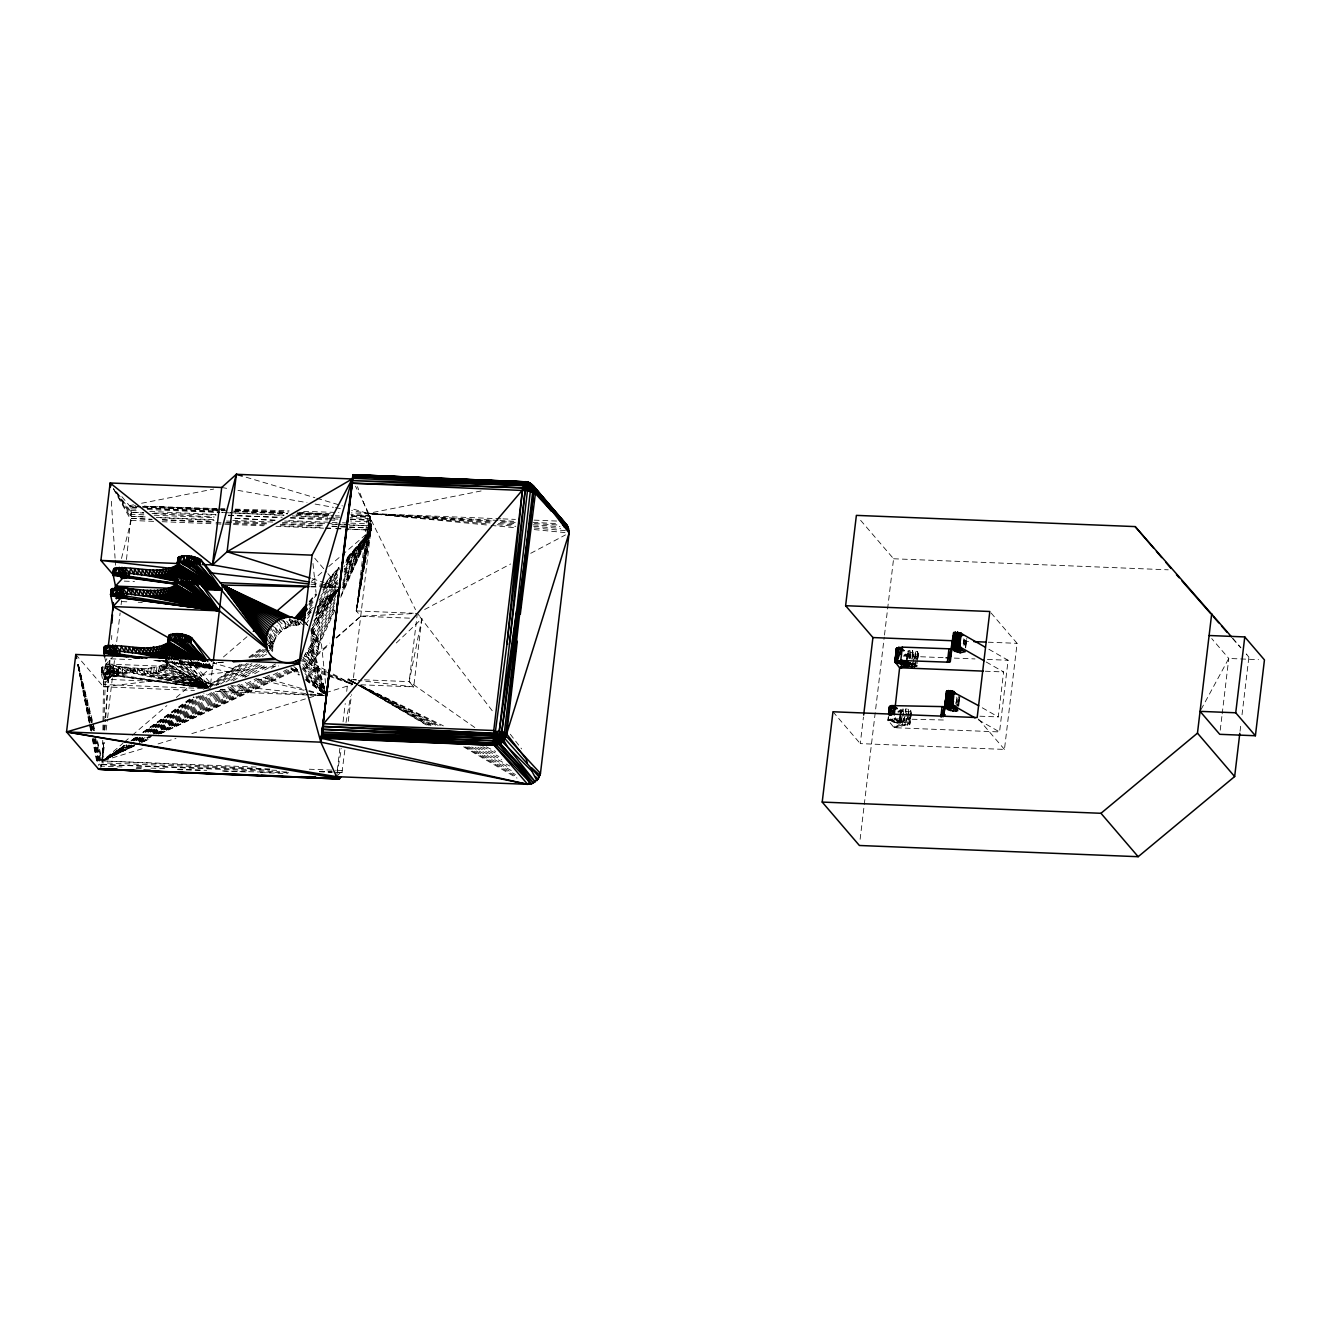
<?xml version="1.0" encoding="UTF-8"?>
<svg xmlns="http://www.w3.org/2000/svg" width="1331" height="1331" viewBox="0 0 1331 1331"><rect width="100%" height="100%" fill="white"/><g stroke="black" fill="none" stroke-linecap="round" stroke-linejoin="round"><path stroke-width="0.75" stroke-dasharray="5 3.75" d="M122.818 667.28L122.186 672.621L118.991 666.798L116.662 668.278L117.81 674.767L205.922 688.177L101.422 673.902L102.154 666.964C122.918 663.271 147.708 675.133 166.974 662.389L166.907 666.764C148.54 681.605 121.97 667.879 101.289 672.554L107.678 674.634L109.192 672.421L108.16 667.713L118.076 668.977L122.818 667.28L126.029 673.02L126.661 667.663L104.384 679.176L103.119 670.042L101.722 667.713M112.087 667.397L113.185 665.949L114.499 671.573L112.919 672.904L110.473 672.721L110.257 665.716L112.087 667.397L112.919 672.904L116.978 674.052L118.991 666.798L117.544 675.399L114.183 675.965L113.85 670.558L109.275 669.693L104.384 679.176L218.816 684.317M165.926 659.144L166.907 666.764L206.421 686.962L167.157 665.75L167.556 661.424M94.634 739.171L100.923 767.405L102.487 760.899L102.753 740.319M102.903 730.02L103.469 686.796L106.829 658.645M296.979 620.562L300.507 625.304C284.901 622.925 269.727 638.464 273.154 654.037M269.827 768.985L102.487 760.899L103.186 742.349M103.668 729.97L106.014 659.86M126.495 559.502L131.336 512.335L130.055 506.412L120.505 495.065M191.83 733.597L352.665 684.467L371.366 526.011L369.985 516.062L355.51 486.231M988.85 649.245L1008.099 660.259L999.548 731.934L894.049 727.691L887.927 720.038L899.556 722.483L904.098 722.134L905.696 708.791L910.67 709.989L909.506 724.879L902.152 724.779L887.927 720.038L888.376 716.228M917.076 663.82L917.625 651.658L912.65 650.46L911.735 658.08M958.436 705.996L958.802 697.893M965.391 647.665L965.757 639.562M171.583 661.856L173.879 663.87L182.014 663.986L182.53 657.564M142.201 748.771L102.487 760.899L103.751 742.382L102.487 760.899L259.678 767.222M104.6 730.037L105.299 719.738M105.432 717.692L109.525 658.013M310.339 695.115L326.877 695.78L304.317 655.501L310.905 644.82L311.254 632.707L338.69 589.217M104.783 730.054L105.548 719.772M105.698 717.708L110.124 658.08M111.505 639.562L111.804 635.453M900.006 717.06L899.024 723.182L888.143 720.803L888.526 716.777M900.155 715.263L900.621 709.839L903 708.741L904.098 722.134L910.021 724.164L911.619 710.821L910.67 709.989M906.81 660.542L908.091 650.809L909.955 650.426L910.587 658.063M107.678 674.634L107.861 668.994L104.384 679.176L151.385 667.729L153.647 672.704L206.139 687.694L147.658 673.37L144.996 668.195L144.364 673.553L206.039 687.877L133.632 673.519L130.505 667.962L104.384 679.176L111.405 670.258L109.425 675.299L109.192 672.421M134.281 745.992L102.487 760.899L104.683 742.399M106.164 730.07L107.378 719.805M107.628 717.742L114.732 658.146M116.695 641.708L120.123 612.942M121.104 604.723L121.603 600.614M130.505 667.962L129.872 673.32L126.661 667.663M133.632 673.519L134.265 668.179L104.384 679.176L113.85 670.558L117.993 670.159L117.544 675.399L205.906 688.21L116.246 675.832L117.993 670.159M205.989 687.961L137.343 673.636L137.975 668.278L104.384 679.176L116.529 670.525L116.945 673.602M206.072 687.927L140.92 673.652L141.552 668.295L104.384 679.176M147.658 673.37L148.29 668.012L150.752 673.087L206.072 687.744M150.752 673.087L151.385 667.729M153.647 672.704L154.28 667.347L156.293 672.238L206.189 687.611M156.293 672.238L156.925 666.881L158.688 671.673L206.222 687.528M158.688 671.673L159.337 666.332L210.664 683.452L190.366 659.76M160.818 671.04L161.45 665.683L162.665 670.325L206.238 687.328L160.818 671.04L159.337 666.332M162.665 670.325L163.297 664.968L164.212 669.526L206.205 687.195L166.342 667.746L166.076 663.32L165.427 668.661L206.305 687.129M164.212 669.526L164.844 664.169L165.427 668.661M166.525 657.131L165.876 662.489L206.488 686.696L167.074 664.685L167.789 660.392L167.157 665.75M165.976 660.908L165.56 661.657L206.604 686.713L166.641 663.603L167.273 658.246L165.876 662.489L165.56 661.657L166.325 658.229M166.342 667.746L166.974 662.389M166.907 666.764L167.706 659.327L166.641 663.603M303.235 668.778C320.372 662.622 324.248 637.732 309.158 626.968M337.259 770.549L339.921 748.222M343.065 721.818L345.245 703.55M346.692 691.371L348.14 679.176L356.292 679.509M344.845 750.052L341.768 774.226M348.273 721.352L351.451 694.715M336.044 637.715L360.817 616.203L417.318 613.375L421.844 618.649L413.708 686.912L409.183 681.638L417.085 615.388M991.113 613.009L1017.1 643.339L1004.456 749.42L860.259 743.613L863.436 717.093M860.125 839.295L884.233 637.15M884.483 635.087L893.583 558.77L859.044 518.474M888.143 720.803L888.592 716.993M895.264 717.459L894.049 727.691L904.947 725.229L907.409 717.625M900.172 713.649L899.024 723.182L900.837 714.248M906.661 659.144L907.576 651.508L916.194 653.588L918.041 653.205L917.625 651.658L916.71 659.278M907.193 658.429L908.091 650.809L908.324 661.923M904.664 717.409L902.152 724.779L894.049 727.691L899.972 724.031L901.569 710.671L900.621 709.839L897.443 711.286M907.842 658.08L908.524 652.356L904.065 655.102M887.927 720.038L893.8 718.807L901.403 722.101L903 708.741M909.04 658.046L909.955 650.426M902.152 724.779L903.516 713.333M910.005 658.812L910.687 653.088L904.215 655.434M904.947 725.229L906.311 713.782M912.816 659.278L913.499 653.554L902.584 656.017L946.042 657.764M908.041 713.05L906.91 722.583L905.696 708.791M914.547 658.546L915.445 650.909L915.944 662.988M909.006 713.815L907.642 725.262L909.622 717.409M915.512 659.311L916.194 653.588L914.364 659.294M910.204 713.799L909.073 723.332L908.823 717.293M910.87 713.433L909.506 724.879L911.619 710.821L909.239 711.919L901.569 710.671L896.096 712.235M917.358 658.928L918.041 653.205L916.577 659.095M917.891 658.213L918.573 652.489L917.658 658.512M956.556 705.413L957.471 697.793L959.318 697.411L958.403 705.031M963.744 645.186L964.426 639.462L966.273 639.08L965.358 646.7M957.754 705.397L958.886 695.863M964.942 645.169L965.84 637.532M958.703 706.229L959.851 696.695L958.636 704.731M965.657 647.914L966.805 638.364M979.899 716.194L998.25 716.927L1003.607 671.955L985.872 661.806M1220.228 730.203L1221.941 715.862M1222.191 713.815L1228.779 658.462L1211.726 638.564M1240.059 731.235L1241.041 722.999M1242.023 714.764L1248.894 657.098L1246.249 653.987L1248.894 657.098M369.985 516.062L351.367 515.313L369.985 516.062L356.292 610.912L360.817 616.203L409.649 618.166M351.767 516.328L370.417 517.16L356.292 610.912L413.259 613.208M965.591 646.4L966.489 640.377M350.336 519.057L371.066 520.171L356.292 610.912L367.905 513.45L357.457 486.647M336.876 774.642L341.435 748.588M346.01 722.533L350.569 696.479M182.463 661.44L182.014 663.986L208.468 687.428M223.259 662.156L213.11 662.921L210.015 688.793L103.751 684.517L101.422 673.902L102.054 668.545L101.289 672.554L102.154 666.964L102.221 671.889L106.846 673.902L107.512 665.7L109.808 667.397M331.985 526.161L371.266 528.074L356.292 610.912L369.486 515.297L350.868 514.548M346.276 528.906L371.083 530.104L356.292 610.912L370.783 518.541L350.086 517.709M474.818 727.525L409.183 681.638L421.844 618.649L417.784 618.499M907.077 659.494L908.524 652.356M107.861 668.994L106.846 673.902L107.462 668.278L108.41 672.854L112.619 670.774M182.147 661.341L180.717 664.402L208.485 687.511L178.653 664.535L180.6 659.144M107.112 673.27L106.047 671.107L106.779 667.863L105.149 665.933L103.835 671.406L107.112 673.27L109.758 670.774M208.668 687.212L188.37 663.537L186.673 662.339L208.651 687.245L182.031 660.742L180.101 660.326L179.702 661.973L208.568 687.462M172.631 661.208L172.132 663.204L175.11 661.407L173.879 663.87L208.385 687.661M964.792 644.969L966.273 639.08M956.373 709.173L959.318 697.411M121.487 558.471L131.153 520.454L111.138 484.767M102.221 671.889L103.319 666.349L104.517 668.678M909.09 658.496L910.687 653.088M899.972 724.031L902.135 716.827M963.195 643.272L964.426 639.462M955.625 703.5L957.471 697.793M911.619 659.078L913.499 653.554M178.653 664.535L177.006 662.322L176.208 664.352L208.418 687.628M334.813 610.297L318.808 645.718L311.87 636.684L318.675 643.705L334.131 610.197M340.719 597.236L371.083 530.104L346.26 529.106M341.002 595.29L371.083 530.104L342.799 554.411M318.675 643.705L311.654 634.687L318.359 641.725L334.181 608.234M342.965 589.633L371.083 530.104L345.528 559.602M334.098 606.32L317.859 639.778L310.955 630.428M343.115 587.736L371.083 530.104L345.694 559.802M334.846 602.594L317.194 637.915L310.672 630.794L338.673 589.134L312.303 625.637M342.283 587.72L371.083 530.104L345.91 560.052M311.204 630.395L316.345 636.102L336.161 597.735M342.766 584.941L371.083 530.104L346.127 560.384M335.878 595.989L315.347 634.405L308.892 626.768M342.716 583.178L371.083 530.104L346.359 560.767M1201.061 709.523L1228.779 658.462L1238.695 658.862M316.345 636.102L311.887 630.395L314.183 632.824L336.144 593.177M343.132 580.566L371.083 530.104L345.761 562.314M336.344 590.498L312.852 631.343L314.183 632.824M344.513 576.29L371.083 530.104L346.043 562.88M335.911 588.984L311.404 630.012L312.852 631.343L310.772 628.997M344.446 574.709L371.083 530.104L343.847 566.856M314.199 621.76L338.257 582.995M344.829 572.413L371.083 530.104L344.613 566.989M315.996 615.571L337.359 582.429M344.097 571.964L371.083 530.104L344.197 568.886M315.58 613.075L337.558 580.233M344.496 569.868L371.083 530.104M305.631 624.505L309.125 619.447M317.31 607.651L337.176 578.985M307.328 618.948L309.74 615.604M319.357 602.194L337.392 577.038M118.343 672.138L113.185 665.949L114.649 670.491L112.919 672.904L107.512 665.7L108.41 672.854L106.047 671.107M307.943 615.271L311.654 610.264M319.074 600.248L337.658 575.208M300.972 621.843L298.477 625.121L295.016 621.111L296.414 625.137L298.943 621.91M307.228 613.658L312.236 607.102M321.004 595.639L337.275 574.343M313.916 620.845L338.556 589.067M309.058 609.032L312.868 604.191M322.984 591.313L338.174 571.981M298.244 620.479L294.334 625.32L286.415 617.451M309.94 605.954L313.85 601.113M322.951 589.816L339.854 568.836M296.231 620.912L292.288 625.703L288.478 617.168L296.414 625.137M309.358 604.989L314.615 598.617M323.799 587.47L339.555 568.354M315.863 616.037L338.473 589.067L318.209 609.448M280.408 619.364L290.258 626.252L295.549 619.947M308.809 604.191L316.745 594.724M324.697 585.274L339.272 567.938M276.715 621.477L284.501 628.931L288.278 626.984L293.619 620.728M309.641 601.978L316.312 594.175M324.331 584.791L339.022 567.605M278.528 620.346L286.348 627.866L293.07 620.113M309.208 601.496L315.929 593.726M326.694 581.314L338.806 567.355M103.119 670.042L103.751 684.517L116.529 670.525M316.312 613.375L338.407 589.001M114.183 655.251L106.197 664.003L210.664 683.452M179.835 662.555L181.166 661.108M336.527 776.655L342.4 770.549L338.274 770.383M396.289 642.973L421.844 618.649M317.26 608.65L336.793 590.298M315.73 657.664L307.128 652.306L326.028 693.9L309.341 648.696L316.678 655.784L328.857 644.87M336.46 638.031L360.817 616.203M308.126 614.989L311.155 612.376M317.177 607.136L336.776 590.099L319.29 604.008M324.215 687.944L310.206 646.783L317.46 653.837L329.855 643.089M106.779 667.863L110.473 672.721L111.554 671.19L110.257 665.716L115.231 673.386L116.978 671.872M97.446 740.818L102.487 760.899L122.901 743.347M124.482 741.999L130.754 736.609M132.335 735.261L166.891 705.563M176.308 697.461L217.153 662.372M223.425 656.982L246.984 636.734M311.387 581.397L322.385 571.947M328.674 566.557L341.235 555.759M308.243 612.925L311.404 610.38M310.073 609.798L313.384 607.319M319.989 602.361L336.493 589.949M124.448 745.493L102.487 760.899L134.215 745.676L102.487 760.899L124.349 745.393M131.087 740.635L136.128 737.058M142.866 732.283L189.967 698.891M203.427 689.358L238.765 664.319M248.864 657.165L260.643 648.813M267.365 644.054L275.783 638.081L270.609 627.383M131.203 740.751L136.278 737.191M143.033 732.449L193.727 696.878M207.237 687.395L241.027 663.687M249.479 657.764L263.006 648.28M269.76 643.522L274.835 639.978L268.396 630.977M134.198 745.46L102.487 760.899L124.565 745.593M131.353 740.868L136.461 737.341M143.249 732.632L194.21 697.278M209.499 686.68L241.776 664.302M251.958 657.231L267.248 646.633M268.945 645.452L274.053 641.925L269.694 635.902M137.542 743.23L102.487 760.899L124.715 745.693L102.487 760.899L133.865 745.377M133.25 739.836L136.677 737.507M145.229 731.651L196.506 696.546M210.182 687.195L244.388 663.786M254.637 656.765L268.313 647.415M270.027 646.234L273.437 643.905L269.045 637.882M133.483 740.003L138.657 736.509M145.545 731.867L198.951 695.863M214.457 685.415L247.183 663.354M255.785 657.531L267.847 649.412M269.577 648.247L273.021 645.918L265.984 638.913M132.019 745.726L102.487 760.899L126.561 744.927M133.449 740.369L138.607 736.941M145.478 732.383L203.976 693.617M216.005 685.631L248.697 663.953M259.013 657.115L269.328 650.277M131.736 745.56L102.487 760.899L126.794 745.061M133.749 740.535L138.956 737.141M147.641 731.484L204.974 694.15M220.597 683.968L251.875 663.603M262.29 656.815L269.245 652.29M131.786 745.21L102.487 760.899L126.828 745.343M133.766 740.901L138.99 737.574M147.674 732.017L206.787 694.25M225.904 682.038L253.722 664.269M943.346 720.004L893.8 718.807L899.556 722.483L901.137 709.14L901.403 722.101M131.536 744.977L102.487 760.899L127.111 745.476M135.912 739.969L141.186 736.659M148.223 732.25L211.562 692.586M230.929 680.474L257.316 663.953M129.523 745.743L102.487 760.899L127.194 745.759M136.012 740.352L141.302 737.108M150.12 731.701L217.186 690.589M233.058 680.856L261.292 663.553M129.34 745.51L102.487 760.899L129.057 744.961M136.145 740.718L141.452 737.524M150.32 732.216L222.942 688.659M242.425 676.963L263.688 664.219M102.487 760.899L129.19 745.244M138.091 740.019L143.432 736.892M152.333 731.667L228.882 686.779M244.904 677.396L264.486 665.916M138.291 740.369L143.665 737.291M152.616 732.166L233.191 685.981M254.687 673.669L269.012 665.45M138.54 740.702L145.744 736.659M152.965 732.616L239.48 684.151M264.719 670.009L275.534 663.953M140.62 740.003L146.077 737.025M153.331 733.048L245.969 682.321M271.391 668.395L278.661 664.419M139.106 741.284L146.427 737.357M153.764 733.431L256.301 678.494M424.639 609.498L510.605 563.978M530.72 553.313L565.475 534.912M139.056 741.716L151.85 735.011M153.681 734.047L261.575 677.479M139.406 741.933L148.623 737.191M156.01 733.398L272.306 673.669M139.389 742.299L154.146 734.862M155.993 733.93L277.796 672.571M173.879 663.87L177.006 662.322M141.236 741.716L150.47 737.158M157.857 733.497L287.063 669.576M141.652 741.833L149.105 738.206M158.439 733.664L288.993 670.109L299.225 670.059M141.685 742.099L149.155 738.505M158.472 734.03L291.007 670.458M141.718 742.315L149.188 738.772M160.402 733.464L293.036 670.624L297.179 670.425L294.75 666.232M143.632 741.617L149.238 738.988M160.452 733.73L295.099 670.624L289.592 666.598L293.036 670.624M158.09 743.913L175.958 738.455M481.107 490.956L367.905 513.45L351.334 512.917M133.566 504.848L129.556 505.63L135.779 505.847M141.585 503.268L213.709 489.059M898.059 712.218L903.732 711.42M75.784 654.486L103.469 686.796L278.595 665.933M223.192 662.356L213.11 662.921L251.027 673.885M310.955 586.888L319.19 587.054M321.253 587.087L335.678 587.387L325.313 586.888M288.611 772.779L221.146 770.932L248.082 772.013M136.161 768.436L142.367 768.619M177.605 769.651L200.415 770.316M224.906 509.773L144.064 506.262L224.906 508.758M235.254 509.108L289.143 510.871M303.651 511.354L338.889 512.502M117.211 492.769L131.336 512.335L143.731 512.734M154.063 513.084L216.038 515.097M228.433 515.496L282.172 517.26M290.441 517.526L331.785 518.874M333.848 518.957L337.991 519.09M350.386 519.489L371.066 520.171M95.682 738.555L101.838 764.576L269.627 770.1M271.69 770.167L279.976 770.433M319.34 771.73L331.768 772.146M342.134 772.479L333.848 772.213L342.134 772.479L337.991 772.279M500.872 518.807L367.905 513.45L351.667 510.572M502.952 518.89L515.413 519.389M534.114 520.138L559.037 521.136M144.031 506.213L224.706 509.474M235.038 509.889L288.827 512.052M299.159 512.468L330.188 513.716M142.467 506.911L225.189 510.239M235.537 510.655L287.246 512.734M297.578 513.15L328.607 514.398L297.445 512.917M136.694 507.743L130.488 507.494L136.71 507.826M147.026 508.159L219.415 511.087M233.907 511.67L287.679 513.833M295.948 514.165L333.183 515.663M335.246 515.746L339.388 515.912M351.8 516.411L370.417 517.16M283.902 515.047L221.861 512.551M296.314 515.546L333.549 517.044M335.612 517.127L339.754 517.293M130.854 508.891L137.06 509.141M147.408 509.557L219.798 512.468M143.864 514.814L131.436 514.315L115.747 491.222M154.23 515.23L214.324 517.643M235.038 518.491L276.399 520.138M288.777 520.637L330.071 522.301M332.134 522.384L340.387 522.717M342.466 522.8L348.655 523.05M350.719 523.133L371.366 523.965L356.292 610.912L371.266 521.985L350.552 521.003M131.436 516.361L145.911 516.944L131.436 516.361L115.464 491.322M156.259 517.36L214.175 519.689M232.792 520.438L274.153 522.101M282.422 522.434L323.799 524.098M332.068 524.431L371.366 526.011L328.008 523.532M113.318 488.294L131.353 518.425L152.033 519.256M162.365 519.672L214.075 521.752M226.486 522.251L269.927 523.998M280.259 524.414L323.699 526.161M331.968 526.494L371.266 528.074M131.153 520.454L153.914 521.369M162.182 521.702L213.892 523.782M215.955 523.865L263.521 525.778M275.933 526.277L323.5 528.191M325.579 528.274L333.848 528.607M335.911 528.69L344.197 529.023M893.583 558.77L1168.235 569.818M310.838 586.305L323.25 586.805M124.282 581.115L134.514 581.531M121.853 601.595L127.976 601.845M138.191 602.244L142.284 602.411M963.544 641.193L969.733 641.442M988.268 642.191L1017.1 643.339M1240.675 658.945L1258.51 659.66M954.31 658.096L975.007 658.928M987.419 659.427L1008.099 660.259M985.256 671.207L1003.607 671.955M110.922 658.812L131.353 659.627M153.83 660.542L166.092 661.025M194.709 662.189L198.801 662.356M364.428 679.842L409.183 681.638M360.817 684.783L413.708 686.912L358.388 680.391M103.469 686.796L194.492 690.456M215.173 691.288L308.26 695.032M309.308 769.218L336.211 770.3M269.727 769.568L102.204 762.829L96.814 740.768M319.373 771.564L331.785 772.063M101.838 764.576L279.71 771.73M281.789 771.814L290.058 772.146M122.053 766.955L101.406 766.124L95 738.223M136.511 767.538L142.7 767.787M150.952 768.12L165.41 768.686M177.788 769.185L206.688 770.35M260.51 772.512L287.446 773.61M235.254 510.222L287.08 512.468M142.484 506.978L225.372 510.671M233.657 511.037L287.529 513.45M297.894 513.916L328.973 515.297M131.137 510.522L139.422 510.904M149.771 511.403L215.971 514.565M228.4 515.147L280.142 517.626M290.507 518.125L327.775 519.905M329.838 520.005L338.124 520.404M160.386 517.776L214.141 520.404M226.553 521.003L269.96 523.133M282.372 523.732L323.716 525.745M131.353 518.425L152.017 519.423M162.349 519.939L214.008 522.451M216.071 522.551L265.684 524.98M280.142 525.678L323.549 527.791M325.613 527.891L333.881 528.291M335.944 528.39L344.213 528.806M319.407 771.381L335.928 772.18M147.076 508.359L219.698 512.119M221.778 512.219L283.985 515.496M497.96 520.438L367.905 513.45L352.199 508.775M500.023 520.554L516.544 521.436M533.049 522.334L557.822 523.665M292.288 515.946L327.526 517.842M329.606 517.942L337.891 518.391M131.336 512.335L143.781 513.051M152.067 513.516L214.291 517.044M235.038 518.208L276.399 520.571M284.651 521.037L325.945 523.416M220.264 689.408L304.333 694.433M306.38 694.566L322.784 695.547M491.255 520.937L367.905 513.45L415.488 609.665M501.537 521.569L515.929 522.434M534.43 523.565L559.103 525.063M489.775 521.835L367.905 513.45L489.043 525.213M500.107 522.551L516.628 523.682M533.149 524.813L560.002 526.66M490.157 522.95L367.905 513.45L489.093 524.015M498.443 523.599L515.03 524.88M533.681 526.327L560.617 528.424M497.295 524.73L515.779 526.327M534.28 527.941L567.139 530.803M491.106 525.412L515.746 527.791M534.23 529.588L565.026 532.583M231.045 685.615L308.526 693.834M310.572 694.05L326.877 695.78L303.767 658.612M310.972 584.209L323.317 585.607M325.38 585.84L339.788 587.47M356.342 680.141L348.14 679.176L352.665 684.467L327.975 675.849M155.378 660.625L212.461 668.278L246.584 676.481M155.394 660.376L212.461 668.278L208.967 663.171M159.038 660.542L212.461 668.278L208.401 663.537L212.461 668.278L106.197 664.003L104.633 656.915M161.234 660.475L212.461 668.278L208.268 664.069M311.504 582.462L335.761 586.755M221.711 487.479L229.83 488.91M237.966 490.357L306.995 502.636M315.114 504.066L333.399 507.327M335.429 507.677L341.518 508.758M180.301 661.84L212.461 668.278L208.085 664.252M180.167 661.54L212.461 668.278L207.802 664.136M178.903 660.908L212.461 668.278L207.836 664.419M186.606 662.272L212.461 668.278L206.189 663.42M256.633 678.893L306.812 690.955M308.809 691.438L326.877 695.78L303.368 661.623M184.31 661.307L212.461 668.278L206.022 663.62M188.752 661.989L212.461 668.278L205.906 663.736M888.659 719.405L899.556 722.483L890.256 718.973M191.082 662.173L212.461 668.278L205.623 664.102M263.006 677.329L306.912 690.024M308.908 690.589L324.88 695.215M246.152 477.23L314.881 497.678M316.845 498.26L342.383 505.863M193.278 662.356L212.461 668.278L205.407 664.069M312.12 578.702L323.982 582.462M325.962 583.094L335.845 586.222M893.8 718.807L904.098 722.134M193.461 661.94L212.461 668.278L205.523 664.252M326.062 675.183L305.165 667.879L303.185 665.034M195.441 662.123L212.461 668.278L205.307 664.252M326.045 674.168L307.012 666.831L303.302 658.695M327.942 674.917L352.665 684.467L333.199 674.102M197.321 662.356L212.461 668.278L203.543 663.47M197.204 661.856L212.461 668.278L203.493 663.687M325.945 672.987L308.775 665.616L299.209 659.344M327.859 673.819L352.665 684.467L332.467 674.8M203.177 664.086L212.461 668.278L203.36 663.886M302.719 656.932L310.422 664.269L330.637 673.919M357.141 684.384L348.14 679.176L426.353 724.996M361.217 685.581L443.373 725.844M486.314 746.891L495.648 751.466M304.317 655.501L313.367 661.191L307.128 652.306M361.067 685.665L440.411 725.445M482.837 746.724L495.764 753.196M271.957 625.72L281.091 631.493L277.031 625.67M353.663 682.004L348.14 679.176L357.141 684.317L348.14 679.176L353.63 682.071M438.215 725.395L361.017 685.781L435.886 725.279M480.491 747.09L498.859 756.524M324.581 687.944L311.421 642.806L318.741 647.764L311.87 636.684M477.929 747.356L501.687 759.835M326.128 670.325L311.953 662.788L305.781 653.97L325.962 693.967M357.224 684.051L348.14 679.176L357.24 684.167M359.037 685.032L433.457 725.029M475.2 747.456L509.673 765.99M429.098 725.345L358.937 685.332L431.743 725.079M471.723 747.04L509.889 768.004M358.954 685.232L430.945 725.561M468.762 746.741L511.953 770.948M466.882 746.874L515.463 774.575M982.278 707.793L998.25 716.927M978.551 719.921L999.548 731.934M358.937 685.415L427.234 724.946M464.968 746.791L515.297 775.923M463.67 746.857L516.994 778.086M105.149 665.933L108.16 667.713M314.099 634.82L311.254 632.707L318.359 641.725M290.94 669.094L299.109 675.166M305.631 680.025L325.246 694.566M295.016 621.111L300.507 625.304M291.206 668.478L299.325 674.684M305.797 679.642L323.633 693.301M276.881 636.285L269.428 629.147M293.169 668.927L299.591 674.035M306.014 679.159L323.666 693.235M295.116 669.243L299.891 673.236M306.23 678.544L326.877 695.78L306.13 676.215M293.768 666.498L298.277 670.491M305.814 677.146L323.866 693.118M273.121 629.779L278.146 634.571L273.421 624.172M267.531 632.907L274.835 639.978M300.041 621.893L304.45 626.186M266.832 634.87L274.053 641.925M324.415 687.944L310.905 644.82L318.076 651.857L311.421 642.806M273.437 643.905L266.316 636.867L272.772 647.997M305.015 673.602L323.965 692.835M267.232 644.42L272.705 650.027L269.278 645.502M302.22 668.661L324.132 692.769L302.47 666.482M1232.506 638.431L1240.708 647.764M1232.955 638.497L1240.925 647.798M978.468 719.073L1004.456 749.42M832.973 711.769L860.259 743.613M314.748 558.238L326.611 572.097M327.925 573.628L337.159 584.392M283.187 620.03L288.278 626.984M301.022 658.213L304.45 662.206M303.152 668.095L324.248 692.702M314.632 659.461L308.31 650.543L326.112 693.9M276.116 628.964L279.56 632.974M305.265 622.625L307.544 625.304M311.753 640.76L318.492 649.827M306.646 624.023L307.894 625.57M269.344 647.532L272.838 652.04M419.831 616.636L492.703 711.353M510.305 734.23L521.602 748.92M302.819 664.086L324.481 692.619M310.905 644.82L317.46 653.837M310.206 646.783L316.678 655.784M286.731 621.244L290.258 626.252M189.019 658.18L208.851 687.095M180.101 660.326L181.449 662.622M134.265 668.179L137.343 673.636M280.175 625.503L282.738 630.129M137.975 668.278L140.92 673.652M311.903 638.697L315.181 644.786M141.552 668.295L144.364 673.553M309.341 648.696L311.753 654.553M110.872 673.469L111.737 675.765M308.509 658.762L310.422 664.269M116.662 668.278L117.893 671.872M284.834 622.975L286.348 627.866M78.296 664.535L94.934 730.786M94.368 730.736L78.23 664.518L93.786 730.553M91.822 730.852L77.897 664.535L93.17 730.237M78.03 664.568L92.837 731.118M77.947 664.485L92.188 730.42M93.919 738.406L99.526 764.393M93.503 738.888L98.993 765.009M90.708 730.719L77.747 664.518L91.44 731.052M93.087 739.104L98.444 765.292M114.649 670.491L115.231 673.386M77.797 664.552L91.074 731.002M92.671 739.054L97.096 761.199M92.288 738.738L96.997 762.813M312.968 563.429L316.013 592.395M317.76 608.933L325.579 683.385M181.914 659.461L182.264 663.354M912.65 650.46L913.682 662.289M187.987 658.845L188.37 663.537M111.338 501.271L115.065 558.171M115.198 560.201L115.597 566.291M963.76 638.797L964.01 644.836M956.806 697.128L957.139 705.18M908.491 709.24L908.74 715.279M118.076 668.977L118.093 671.839M140.387 506.828L130.055 506.412L140.421 506.878"/><path stroke-width="1.5" d="M340.852 777.054L339.189 778.968L336.527 776.655L320.821 742.166L353.114 475.6L526.594 481.922L530.42 483.319L528.058 485.815L499.258 731.152L500.373 734.13L499.907 740.469L498.11 743.547L531.651 783.809L538.24 779.051L540.453 773.427L569.119 532.982L567.322 525.562L532.217 484.634L527.059 481.889L353.131 474.718L527.059 481.889L533.465 486.015L566.074 524.098M299.209 659.344C287.579 666.814 269.561 661.008 266.483 646.982L219.948 605.538L198.302 580.283C191.88 576.39 182.28 574.659 175.542 578.136L175.176 584.525C179.519 595.173 160.153 594.841 153.664 595.606C139.306 597.802 124.365 590.498 110.573 594.608L113.035 606.57L112.752 610.696M266.483 646.982L266.316 636.867L200.748 559.802C194.326 555.909 184.726 554.178 177.988 557.656L177.622 564.061C181.964 574.693 162.598 574.36 156.11 575.125C141.752 577.321 126.794 570.017 113.019 574.127L115.481 586.089L115.032 589.883M211.745 661.341L191.464 637.665C185.042 633.772 175.442 632.042 168.704 635.519L168.338 641.958C172.681 652.606 153.298 652.273 146.809 653.039C132.468 655.235 117.511 647.931 103.735 652.024L104.633 656.915M531.651 783.809L527.658 784.342L494.2 745.293L493.302 738.306L493.319 736.326L499.258 731.152L516.611 610.796L530.553 489.359L533.016 486.048L567.322 525.562L563.213 525.312M540.453 773.427L505.647 735.644L534.197 487.945L531.834 484.517L524.497 481.938L353.148 475.001L528.806 482.438L533.465 486.015L556.924 514.365L551.217 510.854L535.378 493.601L527.925 490.706L352.299 483.236L320.821 742.166L66.55 731.934L75.784 654.486L299.192 663.47L320.821 742.166L527.658 784.342L336.527 776.655L66.55 731.934L98.71 769.251L182.38 772.429M194.509 659.095L169.353 646.25L169.42 641.875C150.153 654.602 125.364 642.74 104.6 646.433L103.735 652.024L111.871 654.769L126.828 656.799M190.283 581.813L198.302 580.283L219.316 610.846L121.038 597.819L110.573 594.608L111.438 589.051C132.218 585.357 156.991 597.22 176.258 584.492L176.208 588.818L219.316 610.846L267.065 648.879L266.084 645.003L222.393 585.058L308.892 586.838M266.084 645.003L221.761 590.365L178.653 568.337L178.703 564.011C159.437 576.756 134.647 564.876 113.884 568.587L113.019 574.127L121.154 576.872L176.907 584.359M539.305 777.287L505.098 738.821L504.083 735.161L532.666 491.988L532.5 486.564L529.788 483.569L353.031 476.498L528.657 484.301L533.931 490.756L501.804 731.717L503.917 740.535L507.544 746.941L535.328 781.962L500.256 743.663L495.914 742.831L493.368 740.735L322.318 733.797L505.098 738.821L569.119 532.982L534.197 487.945L530.37 485.782L352.848 478.328L523.582 483.968L528.257 482.554M205.323 587.986L221.761 590.365L177.622 564.061L177.722 562.481L178.87 561.865L185.625 565.442L192.446 565.974L193.977 560.451L199.583 558.904L200.116 565.109L200.748 559.802L221.761 590.365L203.41 587.836L221.761 590.365L193.744 565.559L195.308 557.24L195.541 562.797L200.116 565.109L221.761 590.365L205.407 589.716M534.43 487.628L532.716 489.542L527.925 490.706L531.086 484.983L534.43 487.628L535.378 493.601L520.288 614.306M205.706 660.376L190.133 642.407L190.3 636.75L184.693 638.314M112.869 602.461L113.035 606.57L219.316 610.846L196.971 584.991L197.154 579.384L191.531 580.932M199.417 564.51L199.583 558.904L198.419 563.911L221.761 590.365L203.31 587.57M196.971 584.991L193.095 583.277L192.862 577.721L191.298 586.039L183.179 585.923L176.424 582.346L174.843 583.71L219.316 610.846L123.484 598.002L123.317 595.323L113.035 606.57L170.218 638.78M198.419 563.911L196.988 557.739L194.276 559.186L194.01 564.926L192.446 565.974L221.761 590.365L203.66 586.755L221.761 590.365L193.76 562.314L185.708 561.216L178.87 561.865L180.034 556.391M184.809 639.928L186.024 635.087L186.24 640.693L190.133 642.407M111.92 623.041L112.469 614.806M174.261 655.983L172.614 656.299L172.764 654.27L183.578 655.617L189.019 658.18M176.707 635.469L175.21 633.739L175.06 635.785L172.747 633.889L171.383 639.346L174.028 641.326L183.894 642.108L203.71 660.243M183.562 578.087L181.914 578.403L182.064 576.356L180.567 581.697L182.164 583.477L190.749 584.675L219.316 610.846L125.547 597.885L126.229 595.672M183.661 558.488L184.493 555.876L183.013 561.216L184.61 562.996L193.178 564.194L221.761 590.365L202.013 586.039M906.81 660.542L905.978 664.868L899.623 667.763L894.249 714.997M951.964 697.294L948.204 709.905L949.802 696.562L947.256 709.074L948.853 695.714L953.911 694.666L953.894 691.554L946.574 691.255L943.762 716.161L946.574 691.255L951.216 694.616L952.331 708.009L957.305 709.207L957.721 710.754L953.179 711.103L947.256 709.074L948.853 695.714L951.964 697.294L950.367 710.654L953.512 701.437M985.356 647.249L960.849 633.223L956.59 649.644L951.931 646.284L955.891 645.685L957.488 632.325L960.849 633.223L959.268 646.583L956.59 649.644L953.944 645.602L957.488 632.325L960.866 636.334L959.285 649.678L958.17 636.301L954.094 632.475L951.931 646.284L954.726 650.027L962.08 650.144L965.208 651.724L960.133 652.772L954.211 650.743L955.808 637.383L960.866 636.334L960.849 633.223L954.094 632.475L949.452 662.222L900.754 660.492L894.881 661.707L899.623 667.763L983.226 671.123M104.167 647.182L103.868 653.371L110.124 654.103L110.44 650.759M888.725 714.747L889.524 706.694L891.837 705.613L944.943 706.661L943.197 716.577M902.285 649.578L896.478 648.363L894.881 661.707C901.836 665.567 910.437 661.74 916.976 665.849L911.901 666.898L895.098 662.472L896.478 648.363L902.351 647.132L951.033 648.879L953.528 632.94L958.17 636.301L956.59 649.644L956.323 636.684L953.528 632.94M505.098 738.821L503.917 740.535L493.601 743.031L321.736 737.624L320.821 742.166L323.283 726.493L493.917 733.115L495.382 731.651L506.945 644.287L522.418 490.091L524.497 481.938L528.806 482.438L526.594 481.922M509.457 644.437L525.163 490.29L528.058 485.815L530.553 489.359M517.293 641.243L506.712 734.047L500.256 743.663L494.2 745.293L321.603 738.356L527.658 784.342M187.821 641.243L187.704 635.602L184.992 637.033L184.46 643.455L204.691 661.391M194.659 583.81L194.542 578.22L191.83 579.667L186.972 576.622L186.673 583.544L183.279 581.68L179.585 576.506L178.238 581.913L180.866 583.91L182.164 583.477L184.926 576.439L189.002 584.01L189.019 576.889L188.287 578.386M197.104 563.329L198.419 558.305L194.675 559.885L193.893 562.93M198.352 659.86L168.338 641.958L168.421 640.377L173.712 639.113L175.309 640.91L178.088 633.822L182.147 641.442L182.181 634.271L181.432 635.769L179.003 635.469L180.134 633.989L182.863 637.133L184.16 634.654L185.691 637.765L184.477 640.211L205.473 661.257M183.046 564.061L185.708 561.216L187.372 555.959L191.431 563.545L191.464 556.425L190.716 557.922L192.862 558.471L193.444 556.791L194.975 559.885L193.76 562.314L195.541 562.797L197.404 560.684M506.945 644.287L525.163 490.29L529.455 487.346L531.685 487.479M111.138 592.411L110.706 595.955L116.962 596.687L118.492 594.491L118.709 597.353L120.156 595.539L121.038 597.819M113.451 569.319L113.152 575.474L119.407 576.207L120.921 574.01L121.154 576.872L122.602 575.059L123.484 577.338L115.481 586.089L137.575 590.215M108.26 646.633L113.468 603.043M112.253 646.883L112.702 645.186L114.017 650.676L112.919 652.19L107.595 645.402L106.28 650.876L109.558 652.756L119.424 653.521L121.437 646.267L124.632 652.107L125.264 646.75L128.475 652.489L129.107 647.149L132.318 652.806L132.95 647.448L136.078 653.005L162.216 658.229M119.091 589.5L119.54 587.803L120.855 593.243L119.757 594.774L114.433 588.019L113.135 593.443L116.413 595.323L126.279 596.105L128.275 588.884L131.47 594.674L132.102 589.367L128.941 590.515M126.977 574.959L121.986 567.322L123.301 572.763L122.202 574.293L116.878 567.538L115.564 572.979L118.842 574.842L128.724 575.624L130.721 568.404L133.915 574.193L134.547 568.886L137.758 574.593L138.391 569.285L141.602 574.892L142.234 569.585L145.362 575.092L175.526 581.131M136.078 653.005L136.71 647.648L132.984 649.029M177.589 576.872L176.424 582.346L183.279 581.68L191.315 582.795L219.316 610.846L142.933 595.573L143.565 590.265L146.626 595.689L219.316 610.846L195.973 584.392L194.958 581.165L195.973 578.785L192.23 580.366L191.215 582.961M145.362 575.092L145.994 569.784L149.072 575.208L177.339 581.098M164.012 658.163L139.788 653.105L140.421 647.764L136.461 649.046M146.626 595.689L147.259 590.382L150.203 595.689L219.316 610.846L191.298 586.039L191.83 579.667L191.864 582.496M149.072 575.208L149.704 569.901L152.649 575.225L176.341 580.416M167.057 658.313L143.365 653.122L143.998 647.764L140.088 648.912M150.203 595.689L150.836 590.382L146.926 591.53M152.649 575.225L153.281 569.901L156.11 575.125L175.991 579.75M166.708 657.647L146.809 653.039L147.458 647.681L150.104 652.839L166.192 656.832M156.958 595.423L157.59 590.115L160.036 595.14L219.316 610.846L183.179 585.923L186.29 584.392L185.508 586.405L219.316 610.846L153.664 595.606L154.296 590.298L156.958 595.423L219.316 610.846L190.017 586.455L190.699 584.259L187.954 586.588L219.316 610.846L126.279 596.105M156.11 575.125L156.742 569.818L159.387 574.942L175.492 578.918M150.104 652.839L150.736 647.498L153.198 652.556L167.024 656.233M159.387 574.942L160.019 569.635L162.482 574.659L176.308 578.32M153.198 652.556L153.83 647.215L147.957 648.63M160.036 595.14L160.668 589.833L162.931 594.757L219.316 610.846L174.843 583.71L175.21 581.231M162.482 574.659L163.114 569.352L159.204 570.3M167.756 655.518L156.093 652.19L156.725 646.833L158.738 651.708L170.252 655.268M162.931 594.757L163.563 589.45L165.576 594.292L219.316 610.846L175.942 585.657L176.358 582.113M177.04 577.604L165.377 574.277L166.009 568.969L168.022 573.811L177.622 576.772M158.738 651.708L159.371 646.367L161.134 651.158L174.444 655.601M165.576 594.292L166.209 588.984L167.989 593.726L219.316 610.846L176.358 586.738M168.022 573.811L168.654 568.503L170.435 573.245L181.831 577.055M161.134 651.158L161.783 645.801L163.264 650.51L182.197 657.348M167.989 593.726L168.621 588.418L170.118 593.094L219.316 610.846L176.457 587.803M170.435 573.245L171.067 567.938L172.548 572.613L183.911 576.706M163.264 650.51L163.896 645.169L165.111 649.794L184.061 657.181M170.118 593.094L170.751 587.786L171.949 592.378L219.316 610.846L175.625 589.799L175.359 585.407L174.727 590.714L219.316 610.846L173.496 591.58L172.581 587.054L171.949 592.378M172.548 572.613L173.18 567.305L174.394 571.897L191.448 578.536M165.111 649.794L165.743 644.437L166.658 648.996L191.464 659.444M174.394 571.897L175.026 566.59L175.942 571.099L221.761 590.365L188.736 563.911L185.625 565.442L221.761 590.365L201.863 585.756M166.658 648.996L167.29 643.655L167.872 648.147L193.893 659.893M173.496 591.58L174.128 586.272L174.727 590.714M175.942 571.099L176.574 565.791L177.173 570.234L221.761 590.365L187.937 565.925L188.736 563.911M168.97 636.601L168.338 641.958L169.736 637.732L168.704 635.519M175.808 579.218L175.176 584.525L176.574 580.349L175.542 578.136M167.872 648.147L168.521 642.79L168.787 647.215L194.259 659.51M177.173 570.234L177.805 564.926L178.071 569.319L221.761 590.365L201.647 585.39M196.855 659.211L169.087 643.073L169.736 637.732M168.787 647.215L169.42 641.875M175.625 589.799L176.258 584.492M178.071 569.319L178.703 564.011M169.353 646.25L169.786 642.673M178.653 568.337L179.069 564.81M183.445 639.196L191.464 637.665L190.815 643.023L190.3 636.75L189.118 641.808L205.606 660.492M198.302 580.283L197.67 585.59L197.154 579.384L195.973 584.392M408.534 477.13L353.081 474.768L352.199 478.96L236.336 474.302L221.711 487.479L212.478 564.91L202.146 564.494M213.343 660.925L222.393 585.058L290.557 617.068L300.357 619.281L305.265 622.625M113.817 575.474L100.906 560.434L110.14 482.987L212.478 564.91L227.102 551.749L236.336 474.302L242.225 476.065M98.71 769.251L339.189 778.968L98.71 769.251L338.107 778.485L66.55 731.934L299.192 663.47L312.103 555.16L352.199 478.96L227.102 551.749L310.14 578.07M529.671 784.242L528.141 780.498L494.2 745.293L321.736 737.624L493.818 744.229L498.11 743.547L503.917 740.535L500.256 743.663L533.565 783.044L496.463 745.094L496.929 739.221L495.282 737.341L493.751 730.519L522.418 490.091L323.633 723.681L320.821 742.166L352.199 478.96L299.192 663.47M1239.81 733.298L1234.652 776.555L1138.171 856.698L859.393 845.484L822.209 802.077L832.973 711.769L977.17 717.559L989.815 611.495L845.618 605.705L856.382 515.38L1135.16 526.594L1231.641 636.95M863.669 715.046L872.92 637.549L845.618 605.705M888.609 714.314L889.524 706.694L897.26 708.325M889.041 713.183L889.524 706.694L896.911 708.791M895.098 662.472L896.478 648.363L903.865 650.46M889.341 713.682L890.256 706.046L895.696 707.593M906.96 660.342L906.511 664.152L895.613 661.074L897.21 647.731L902.651 649.262M890.705 715.146L891.837 705.613L895.563 707.027M897.21 660.642L902.351 647.132L900.754 660.492L906.511 664.152L897.21 660.642L898.791 647.299L902.518 648.696M901.12 668.295L902.102 660.109M897.21 647.731L894.881 661.707L905.978 664.868L906.444 661.041M910.354 662.755L909.106 666.448L899.623 667.763L906.927 665.7L907.393 661.89M909.106 666.448L909.555 662.638M912.367 663.088L911.901 666.898L913.133 663.088M915.062 663.121L914.597 666.931L915.578 663.021M940.851 716.877L941.982 707.343M948.936 649.012L947.356 662.356L951.033 648.879L949.452 662.222L951.898 648.33L950.301 661.673M942.947 716.744L944.078 707.194L941.45 716.843M947.14 690.806L944.977 704.615L949.635 707.976L951.216 694.616L947.14 690.806L944.977 704.615L947.772 708.358L952.331 708.009L953.695 696.562M954.094 632.475L952.497 645.818L955.542 632.258L958.17 636.301L957.488 632.325M955.774 693.933L953.894 691.554L952.297 704.914L949.635 707.976L946.99 703.933L948.587 690.573L951.216 694.616L950.534 690.656L978.734 705.763M951.931 646.284L953.944 645.602L955.542 632.258M947.772 708.358L949.369 695.015L946.574 691.255M954.726 650.027L956.323 636.684M953.911 694.666L950.534 690.656L948.936 703.999L945.542 704.149L948.587 690.573M958.919 638.98L955.159 651.574L956.756 638.231L954.211 650.743L955.808 637.383L958.919 638.98L957.322 652.323L960.466 643.106M953.861 705.38L953.179 711.103L955.009 705.397M960.816 647.049L960.133 652.772L961.365 648.979M955.874 711.137L956.323 707.327M822.209 802.077L1100.97 813.291L1197.467 733.148L1211.709 613.691M1244.768 636.933L1264.45 659.893L1255.399 735.744L1235.734 712.784L1244.768 636.933L1209.114 635.503M320.821 742.166L353.131 474.718M516.611 610.796L501.804 731.717L496.929 739.221L493.368 740.735L322.102 735.311L322.551 732.117L493.302 738.306L505.647 735.644M183.312 563.429L180.667 561.449L180.999 558.787L182.031 556.025L184.344 557.922M177.722 562.481L178.653 556.957L180.667 561.449M175.276 582.961L176.208 577.438L178.238 581.913M168.421 640.377L169.37 634.82L171.383 639.346M104.5 648.031L103.735 652.024L104.6 646.433L104.667 651.375L109.292 653.388L109.608 651.125M200.016 584.608L221.761 590.365L177.289 563.229L177.655 560.75M198.785 659.926L168.005 641.126L168.371 638.63M194.193 563.03L194.276 559.186M110.573 594.608L111.438 589.051L111.505 593.942L116.146 595.955L116.063 589.932M323.283 726.493L494.966 734.945L497.811 737.091L498.177 734.795L493.751 730.519L323.633 723.681L500.373 734.13L504 732.433L506.712 734.047L526.144 759.069L527.409 763.212M888.925 714.048L890.256 706.046M185.009 639.895L184.992 637.033M113.784 570.167L113.019 574.127L113.884 568.587L113.95 573.461L118.592 575.474L118.509 569.452M905.978 664.868L906.71 661.291M166.325 658.229L166.924 655.334L172.764 654.27L171.266 659.644M181.149 582.113L180.866 583.91M177.289 563.229L178.055 559.835M174.843 583.71L175.609 580.316M168.005 641.126L168.771 637.715M109.292 653.388L109.225 647.332M895.613 661.074L898.791 647.299M889.574 715.462L891.837 705.613M953.894 691.554L949.635 707.976L949.369 695.015M184.377 562.797L183.878 564.777L186.839 562.996L182.031 556.025M181.931 583.277L181.432 585.257L184.393 583.477L183.179 585.923M169.087 643.073L169.802 640.228M266.316 636.867C268.596 625.736 279.194 617.052 290.557 617.068M113.95 573.461L115.048 567.971L116.263 570.267M111.505 593.942L112.603 588.452L113.817 590.748M104.667 651.375L105.765 645.834L106.962 648.147M236.336 474.302L212.478 564.91L309.474 582.096M944.977 704.615L946.99 703.933L950.534 690.656M175.21 633.739L173.712 639.113L186.24 640.693L189.135 636.168L185.375 637.749L183.162 643.888L203.21 660.575M505.664 733.231L504.549 737.158L499.907 740.469L493.368 740.735M170.751 634.255L169.586 639.778L178.653 643.821L184.71 642.823M172.614 656.299L170.301 654.419L168.937 659.877L167.473 657.614L168.305 654.785M906.927 665.7L908.008 662.106M119.391 653.088L118.692 655.301L116.629 655.434L116.463 652.722L114.183 655.251L113.318 652.939L111.871 654.769L111.638 651.891L110.124 654.103M123.933 578.503L127.859 577.355L128.674 575.192M191.647 582.529L190.999 577.271L192.529 580.366L191.315 582.795L193.095 583.277L194.958 581.165M172.747 633.889L176.424 639.113L179.818 640.96L180.134 633.989L183.578 636.334L184.16 634.654M182.53 657.564L183.578 655.617L183.245 658.296L181.715 655.168L181.132 656.865L182.53 657.564L185.259 656.133L185.674 659.095L186.689 656.682L182.929 658.263M187.954 586.588L189.152 583.327M891.72 715.113L895.397 705.463M123.484 577.338L125.763 574.842L125.929 577.538L129.273 576.972L128.724 575.624M128.891 656.715L118.692 655.301L119.99 654.885L119.424 653.521M189.118 563.063L189.418 556.142L188.287 557.606L187.372 555.959L187.754 561.349L189.118 563.063L185.708 561.216M178.986 656.299L179.735 654.802L181.132 656.865L177.672 654.519L176.541 655.983L175.642 654.336L173.978 659.644L170.301 654.419M185.625 565.442L186.839 562.996M176.025 659.777L175.642 654.336L178.071 660.01L177.672 654.519L180.417 657.664L181.715 655.168M193.444 556.791L192.146 559.253L189.418 556.142L190.716 557.922M190.999 577.271L189.701 579.734L186.972 576.622M190.383 566.108L192.895 562.697M176.108 640.477L174.594 642.69L177.772 641.525L176.324 643.355L199.334 659.211M534.347 492.786L535.428 491.305L532.5 486.564M500.123 736.675L502.203 733.863L504.083 735.161L501.454 738.772M121.371 589.5L122.469 588.036L127.643 594.192M114.533 646.883L115.631 645.419L120.788 651.624M116.013 598.301L119.524 593.842M110.34 654.187L112.686 651.225M535.095 489.409L532.666 491.988M299.542 618.865L307.345 609.182M297.545 619.331L306.729 608.167M296.88 618.366L306.147 607.335M296.281 617.601L306.962 605.106M100.391 768.386L99.259 769.318M294.417 618.566L306.529 604.59M536.909 780.631L531.934 771.215L507.544 746.941L502.486 742.049L496.629 741.201L502.269 735.976M116.379 598.8L120.439 595.123M110.889 654.952L113.584 652.506M302.104 620.246L305.115 617.617M253.273 631.327L256.417 628.631M276.831 611.095L305.115 586.788M203.061 660.991L181.099 644.021L183.861 641.658M300.357 619.281L305.098 615.471M530.47 491.289L532.716 489.542M298.527 618.482L305.115 613.524M120.672 577.538L125.214 574.31M118.226 598.018L122.785 594.791M111.388 655.401L117.444 651.092M531.086 484.983L532.217 484.634M121.254 578.136L126.395 575.474M118.808 598.617L123.949 595.955M121.72 578.386L127.31 575.99M121.138 598.068L124.864 596.471M114.3 655.451L118.026 653.854M499.574 738.805L505.98 736.975M503.401 739.154L499.907 740.469L502.486 742.049M123.583 578.037L127.327 576.656M121.138 598.517L124.881 597.137M124.016 578.22L127.976 576.939M498.177 734.795L500.373 734.13M527.925 488.277L352.599 480.624L523.216 485.349L526.344 484.584L527.259 483.086L528.657 484.301M184.576 657.947L187.854 657.281M192.729 561.333L198.735 560.185M495.382 731.651L499.258 731.152L504 732.433M233.407 661.391L273.986 658.329M233.274 661.806L275.633 659.444M292.604 617.151L288.478 617.168L222.393 585.058L265.867 643.006M352.299 483.236L522.784 487.562L525.163 490.29M493.302 738.306L322.917 729.355L494.966 734.945M223.941 773.976L248.88 774.842M261.342 775.274L282.122 776.006M300.839 776.655L315.38 777.171M108.693 768.686L116.978 768.985M143.931 769.967L150.153 770.183M321.902 736.609L493.601 743.031L498.393 744.545M188.619 772.662L215.639 773.677M352.981 475.167L369.419 475.833M379.701 476.232L402.295 477.147M412.577 477.563L435.17 478.478M447.499 478.96L468.046 479.792M534.946 493.036L525.579 482.105L513.25 481.606L528.407 482.521L535.927 491.871M221.711 487.479L110.14 482.987L110.406 487.046M227.102 551.749L312.103 555.16M177.356 563.495L100.906 560.434L172.98 568.587M219.815 582.645L308.759 586.222M115.481 586.089L172.714 588.402M872.92 637.549L953.246 640.777M973.843 641.609L986.204 642.108M946.042 657.764L950.168 657.93M1235.734 712.784L1200.063 711.353L1219.745 734.313L1255.399 735.744M941.15 714.631L945.243 714.797M98.178 768.836L339.754 778.685M322.917 729.355L493.319 736.326L495.282 737.341M412.627 477.297L441.393 478.528M447.549 478.794L472.189 479.842M322.102 735.311L493.601 743.031M309.374 776.672L315.563 776.938M564.144 526.943L568.27 527.226L563.828 521.902M953.944 645.602L959.268 646.583L984.091 660.792M946.99 703.933L952.297 704.914L975.057 717.925M210.048 572.779L308.908 583.976M132.95 657.614L137.026 658.163M127.992 577.404L176.907 584.176M132.967 657.281L139.089 658.13M129.273 576.972L176.541 583.827M119.99 654.885L142.6 658.163M129.54 576.34L176.674 583.51M120.256 654.236L146.892 658.296M524.896 481.622L528.806 482.438M903.949 650.709L896.678 649.129L901.403 654.636M895.181 708.641L889.724 707.46L894.266 712.75M200.365 584.259L221.761 590.365L178.371 565.176L179.019 559.869L177.988 557.656M198.735 583.277L221.761 590.365L178.803 566.257M911.053 663.803L900.754 660.492L908.358 663.77M493.818 744.229L496.463 745.094M198.951 582.762L221.761 590.365L178.886 567.322M178.254 656.865L182.048 658.13M197.154 581.497L221.761 590.365L197.138 580.765M286.415 617.451L222.393 585.058L265.834 640.976M284.385 617.917L222.393 585.058L265.984 638.913M562.863 521.985L564.577 522.9L530.154 483.22M169.603 645.219L196.389 659.627M282.372 618.566L222.393 585.058L266.832 634.87M169.519 644.171L196.356 659.228M280.408 619.364L222.393 585.058L267.531 632.907M278.528 620.346L222.393 585.058L268.396 630.977M276.715 621.477L222.393 585.058L269.428 629.147M493.335 740.469L500.057 745.177M275.018 622.758L222.393 585.058L270.609 627.383M528.058 485.815L526.344 484.584L525.296 485.782L525.995 487.595L523.216 485.349M202.811 661.291L178.653 643.821L180.933 641.342L181.099 644.021M117.777 572.679L120.139 574.426L119.241 567.322L124.648 574.476L126.245 573.145L124.914 567.555L130.089 573.711M115.331 593.16L117.694 594.907L116.795 587.803L122.202 594.957L123.8 593.626L122.469 588.036M108.493 650.593L110.856 652.323L109.957 645.186L115.364 652.39L116.962 651.042L115.631 645.419M273.421 624.172L222.393 585.058L271.957 625.72M558.854 519.323L568.903 529.056M179.585 576.506L181.914 578.403M535.245 776.455L538.24 779.051M540.037 775.391L531.502 767.704L531.934 771.215M545.76 502.403L551.467 508.392M295.366 661.124L298.111 664.136M1176.454 574.659L1179.199 577.77M1181.928 580.882L1210.628 613.541M1213.356 616.652L1218.83 622.875M1221.559 625.986L1227.032 632.208M1135.16 526.594L1153.761 548.289M1156.423 551.383L1161.73 557.589M1165.723 562.231L1171.03 568.437M1197.467 733.148L1234.652 776.555M1100.97 813.291L1138.171 856.698M297.329 660.309L299.891 663.404M552.897 509.873L560.384 518.957M535.428 491.305L551.217 510.854M960.849 633.223L962.729 635.602M962.08 650.144L959.268 646.583L959.285 649.678M955.126 708.458L952.297 704.914L952.331 708.009M186.673 583.544L185.308 581.813L184.926 576.439M179.818 640.96L178.47 639.246L178.088 633.822M124.914 567.555L126.262 569.335M562.897 522.467L569.186 530.986M119.54 587.803L124.532 595.439M112.702 645.186L117.677 652.856M191.464 637.665L207.802 661.474M191.464 556.425L192.862 558.471M189.019 576.889L190.416 578.952M182.181 634.271L183.578 636.334M167.273 658.246L166.924 655.334L167.473 657.614M191.83 561.898L193.178 564.194M189.385 582.379L190.749 584.675M182.547 639.812L183.894 642.108M183.279 581.68L184.227 583.344M176.424 639.113L177.389 640.777M142.933 595.573L139.788 590.066L139.156 595.373L135.945 589.766L135.313 595.073L132.102 589.367M136.71 647.648L139.788 653.105M140.421 647.764L143.365 653.122M150.836 590.382L153.664 595.606M143.998 647.764L146.809 653.039M163.114 569.352L165.377 574.277M153.83 647.215L156.093 652.19M111.005 589.799L111.338 590.648M121.487 572.363L122.202 574.293M188.12 638.564L189.118 641.808M529.788 483.569L530.37 485.782M496.862 733.198L497.811 737.091M75.784 654.486L76.649 658.479M179.735 654.802L180.417 657.664M533.648 488.544L533.931 490.756M181.964 581.547L182.164 583.477M952.464 691.022L950.883 704.365L948.936 703.999L952.464 691.022M959.418 632.691L957.838 646.034L955.891 645.685L959.418 632.691M502.985 481.19L480.375 480.291L503.002 481.14"/></g></svg>
